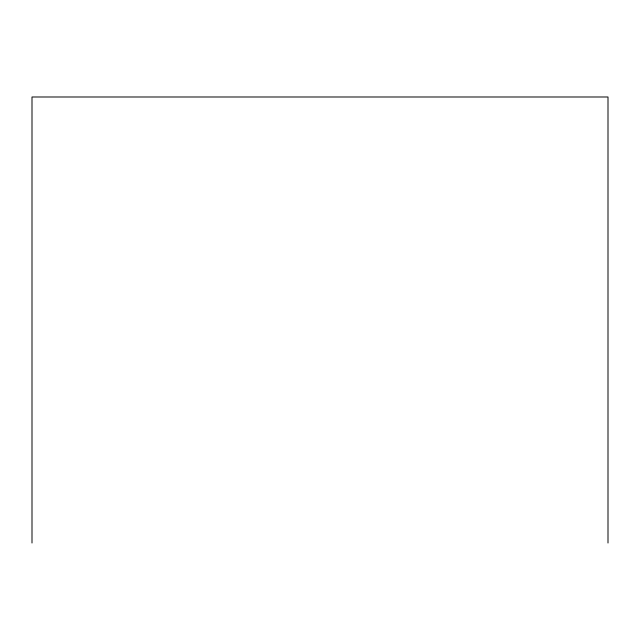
<?xml version="1.0" encoding="UTF-8"?>
<svg xmlns="http://www.w3.org/2000/svg" width="640" height="640" viewBox="0 0 640 640"><rect width="100%" height="100%" fill="white"/><g stroke="black" fill="none" stroke-linecap="round" stroke-linejoin="round"><path stroke-width="0.96" d="M608 543.008L608 96.992L32 96.992L32 543.008"/></g></svg>
